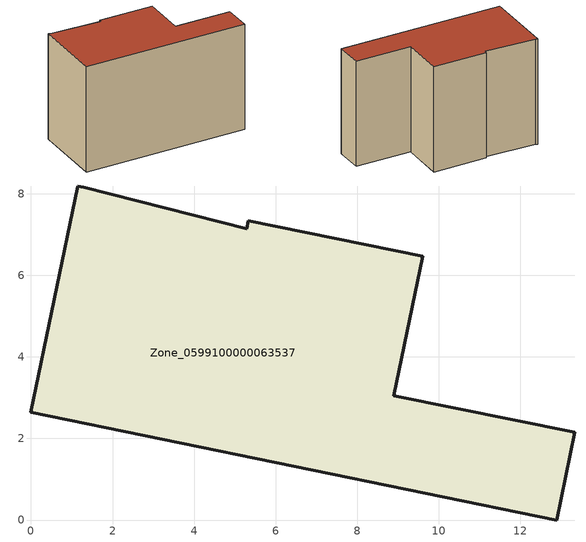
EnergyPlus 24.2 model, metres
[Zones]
Zone_0599100000063537
 floor ground (C_G): 1.15,8.19 1.29,8.16 5.29,7.14 5.33,7.34 9.61,6.47 8.9,3.05 13.33,2.15 12.89,0 0,2.64 z0
 wall outside (C_F): 12.89,0 13.33,2.15 8.9,3.05 9.61,6.47 5.33,7.34 5.29,7.14 1.29,8.16 1.15,8.19 0,2.64 12.89,0 z0:8.71
 roof outside (C_R): 1.29,8.16 1.15,8.19 0,2.64 12.89,0 13.33,2.15 8.9,3.05 9.61,6.47 5.33,7.34 5.29,7.14 z8.71
[BUILDING]
Pand.0599100000063537: North Axis=0; Terrain=City; Loads Convergence Tolerance Value=0.04; Temperature Convergence Tolerance Value=0.4; Solar Distribution=FullExterior; Maximum Number of Warmup Days=25; Minimum Number of Warmup Days=1
[Site:Location]
Rotterdam.The.Hague.AP_ZH_NLD Design_Conditions: Latitude=51.96; Longitude=4.45; Time Zone=1; Elevation=-4.5
[SITE:GROUNDTEMPERATURE:BUILDINGSURFACE]
18, 18, 18, 18, 18, 18, 18, 18, 18, 18, 18, 18
[MATERIAL] Thermal Absorptance=0.9; Solar Absorptance=0.7; Visible Absorptance=0.7
Name | Roughness | Thickness | Conductivity | Density | Specific Heat
G.TC.1975-1991 | MediumSmooth | 0.15 | 0.288461 | 540 | 1210
F.TC.1975-1991 | Rough | 0.3 | 0.230769 | 1920 | 840
R.TC.1975-1991 | MediumRough | 0.2 | 0.153846 | 1500 | 1000
[CONSTRUCTION]
C_G: G.TC.1975-1991
C_F: F.TC.1975-1991
C_R: R.TC.1975-1991
[ZONE]
Zone_0599100000063537: Type=1; Multiplier=1; Ceiling Height=Autocalculate; Volume=Autocalculate; Floor Area=autocalculate; Part of Total Floor Area=Yes
[ZONEINFILTRATION:DESIGNFLOWRATE]
Infil_Zone_0599100000063537: Zone or ZoneList or Space or SpaceList=Zone_0599100000063537; Schedule=AlwaysOn; Design Flow Rate Calculation Method=Flow/Area; Flow Rate per Floor Area=0.003; Constant Term Coefficient=1; Temperature Term Coefficient=0; Velocity Term Coefficient=0; Velocity Squared Term Coefficient=0
[HVACTEMPLATE:ZONE:IDEALLOADSAIRSYSTEM]
Zone_0599100000063537: Maximum Heating Supply Air Temperature=50; Minimum Cooling Supply Air Temperature=13; Maximum Heating Supply Air Humidity Ratio=0.0156; Minimum Cooling Supply Air Humidity Ratio=0.0077; Heating Limit=NoLimit; Cooling Limit=NoLimit; Dehumidification Control Type=ConstantSensibleHeatRatio; Cooling Sensible Heat Ratio=0.7; Dehumidification Setpoint=60; Humidification Control Type=None; Humidification Setpoint=30; Outdoor Air Method=None; Outdoor Air Flow Rate per Person=0.00944; Outdoor Air Flow Rate per Zone Floor Area=0; Outdoor Air Flow Rate per Zone=0; Demand Controlled Ventilation Type=None; Outdoor Air Economizer Type=NoEconomizer; Heat Recovery Type=None; Sensible Heat Recovery Effectiveness=0.7; Latent Heat Recovery Effectiveness=0.65
[ZONECONTROL:THERMOSTAT]
ThermostatControl_Zone_0599100000063537: Zone or ZoneList=Zone_0599100000063537; Control Type Schedule=DualSetpointControlType; Control 1=Thermostat_Zone_0599100000063537; Temperature Difference Between Cutout And Setpoint=0
[THERMOSTATSETPOINT:DUALSETPOINT]
Thermostat_Zone_0599100000063537: Heating Setpoint Temperature Schedule=HeatingSetpoint_Zone_0599100000063537; Cooling Setpoint Temperature Schedule=CoolingSetpoint_Zone_0599100000063537
[SCHEDULE:COMPACT]
HeatingSetpoint_Zone_0599100000063537: Through: 12/31, For: AllDays, Until: 24:00, 21
CoolingSetpoint_Zone_0599100000063537: Through: 12/31, For: AllDays, Until: 24:00, 24
DualSetpointControlType: Through: 12/31, For: AllDays, Until: 24:00, 4
AlwaysOn: Through: 12/31, For: AllDays, Until: 24:00, 1
